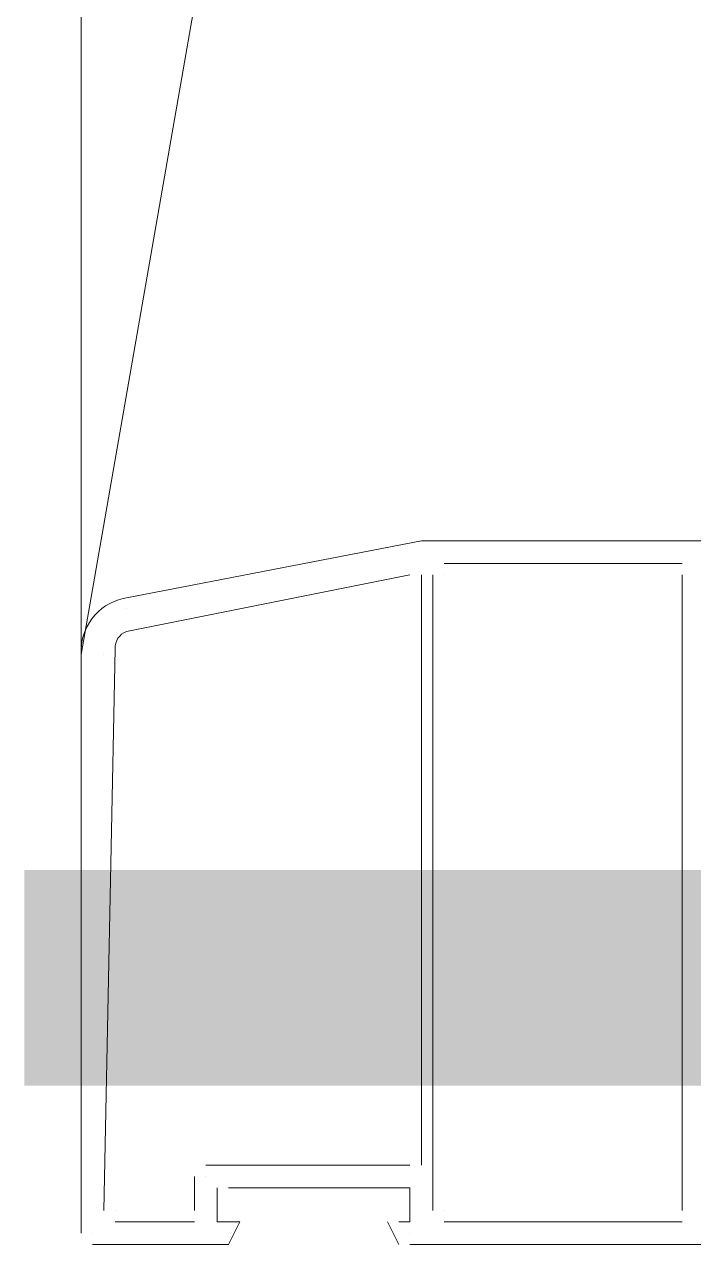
# Model space of a CAD drawing. Header units: millimetres. Extents: x 906 to 41302, y 848 to 28850.
# Drawn here: x 18269 to 18331.4, y 17726 to 17839.8 of the extents above; entities that cross this region are included whole.
import ezdxf

# ---------------------------------------------------------------- set-up
doc = ezdxf.new("R2010")
doc.units = ezdxf.units.MM
doc.layers.add('PDF_X-단위세대$및$주동평면도$A-DOOR', color=7, linetype='Continuous')
doc.layers.add('PDF_X-단위세대$및$주동평면도$A-ST-AXIS-CEN-SUB', color=7, linetype='Continuous')

msp = doc.modelspace()

# ---------------------------------------------------------------- linework, layer by layer
at = {"layer": 'PDF_X-단위세대$및$주동평면도$A-DOOR', "lineweight": 5}
msp.add_lwpolyline([(18274.25, 17781.07), (18274.25, 18571.65), (18413.95, 17771.54), (18413.95, 18581.17)], close=True, dxfattribs=at)
at = {"layer": 'PDF_X-단위세대$및$주동평면도$A-DOOR', "lineweight": 9}
for points in [[(18358.92, 17791.65), (18306, 17791.65), (18278.19, 17786.29, 0.364335), (18274.25, 17781.07), (18274.25, 17727.09)], [(18276.37, 17729.21), (18277.43, 17781.6, -0.332082), (18278.49, 17783.19), (18304.94, 17788.48)]]:
    msp.add_lwpolyline(points, format="xyb", dxfattribs=at)
for points in [[(18306, 17791.65), (18306, 17791.65)], [(18330.34, 17789.54), (18308.12, 17789.54)], [(18308.12, 17789.54), (18308.12, 17789.54)], [(18330.34, 17789.54), (18330.34, 17789.54)], [(18304.94, 17788.48), (18304.94, 17788.48)], [(18306, 17733.44), (18306, 17788.48)], [(18306, 17788.48), (18306, 17788.48)], [(18307.06, 17788.48), (18307.06, 17729.21)], [(18307.06, 17788.48), (18307.06, 17788.48)], [(18308.12, 17788.48), (18308.12, 17788.48)], [(18330.34, 17788.48), (18330.34, 17729.21)], [(18330.34, 17788.48), (18330.34, 17788.48)], [(18278.49, 17785.3), (18278.49, 17785.3)], [(18278.49, 17783.19), (18278.49, 17783.19)], [(18274.25, 17781.07), (18274.25, 17781.07)], [(18276.37, 17781.07), (18276.37, 17781.07)], [(18284.84, 17729.21), (18284.84, 17732.39)], [(18284.84, 17732.39), (18284.84, 17732.39)], [(18285.89, 17733.44), (18304.94, 17733.44)], [(18285.89, 17733.44), (18285.89, 17733.44)], [(18285.89, 17732.39), (18285.89, 17732.39)], [(18304.94, 17733.44), (18304.94, 17733.44)], [(18306, 17733.44), (18306, 17733.44)], [(18286.95, 17731.33), (18286.95, 17728.15), (18289.07, 17728.15), (18288.01, 17726.04), (18275.31, 17726.04)], [(18286.95, 17731.33), (18286.95, 17731.33)], [(18303.89, 17728.15), (18304.94, 17728.15), (18304.94, 17731.33), (18288.01, 17731.33)], [(18288.01, 17731.33), (18288.01, 17731.33)], [(18304.94, 17731.33), (18304.94, 17731.33)], [(18276.37, 17729.21), (18276.37, 17729.21)], [(18277.43, 17729.21), (18277.43, 17729.21)], [(18284.84, 17729.21), (18284.84, 17729.21)], [(18284.84, 17729.21), (18284.84, 17729.21)], [(18307.06, 17729.21), (18307.06, 17729.21)], [(18308.12, 17729.21), (18308.12, 17729.21)], [(18330.34, 17729.21), (18330.34, 17729.21)], [(18277.43, 17728.15), (18284.84, 17728.15)], [(18277.43, 17728.15), (18277.43, 17728.15)], [(18284.84, 17728.15), (18284.84, 17728.15)], [(18286.95, 17728.15), (18286.95, 17728.15)], [(18289.07, 17728.15), (18289.07, 17728.15)], [(18302.83, 17728.15), (18303.89, 17726.04)], [(18302.83, 17728.15), (18302.83, 17728.15)], [(18303.89, 17728.15), (18303.89, 17728.15)], [(18304.94, 17728.15), (18304.94, 17728.15)], [(18308.12, 17728.15), (18330.34, 17728.15)], [(18308.12, 17728.15), (18308.12, 17728.15)], [(18330.34, 17728.15), (18330.34, 17728.15)], [(18274.25, 17727.09), (18274.25, 17727.09)], [(18275.31, 17727.09), (18275.31, 17727.09)], [(18288.01, 17727.09), (18288.01, 17727.09)], [(18304.94, 17727.09), (18304.94, 17727.09)], [(18275.31, 17726.04), (18275.31, 17726.04)], [(18288.01, 17726.04), (18288.01, 17726.04)], [(18303.89, 17726.04), (18303.89, 17726.04)], [(18304.94, 17726.04), (18358.92, 17726.04)], [(18304.94, 17726.04), (18304.94, 17726.04)]]:
    msp.add_lwpolyline(points, dxfattribs=at)
at = {"layer": 'PDF_X-단위세대$및$주동평면도$A-ST-AXIS-CEN-SUB', "transparency": 33554559}
for points in [[(18268.96, 17760.96), (18268.96, 17740.85), (18369.5, 17760.96)], [(18268.96, 17740.85), (18369.5, 17760.96), (18369.5, 17740.85)]]:
    msp.add_solid(points, dxfattribs=at)

doc.saveas('drawing.dxf')
